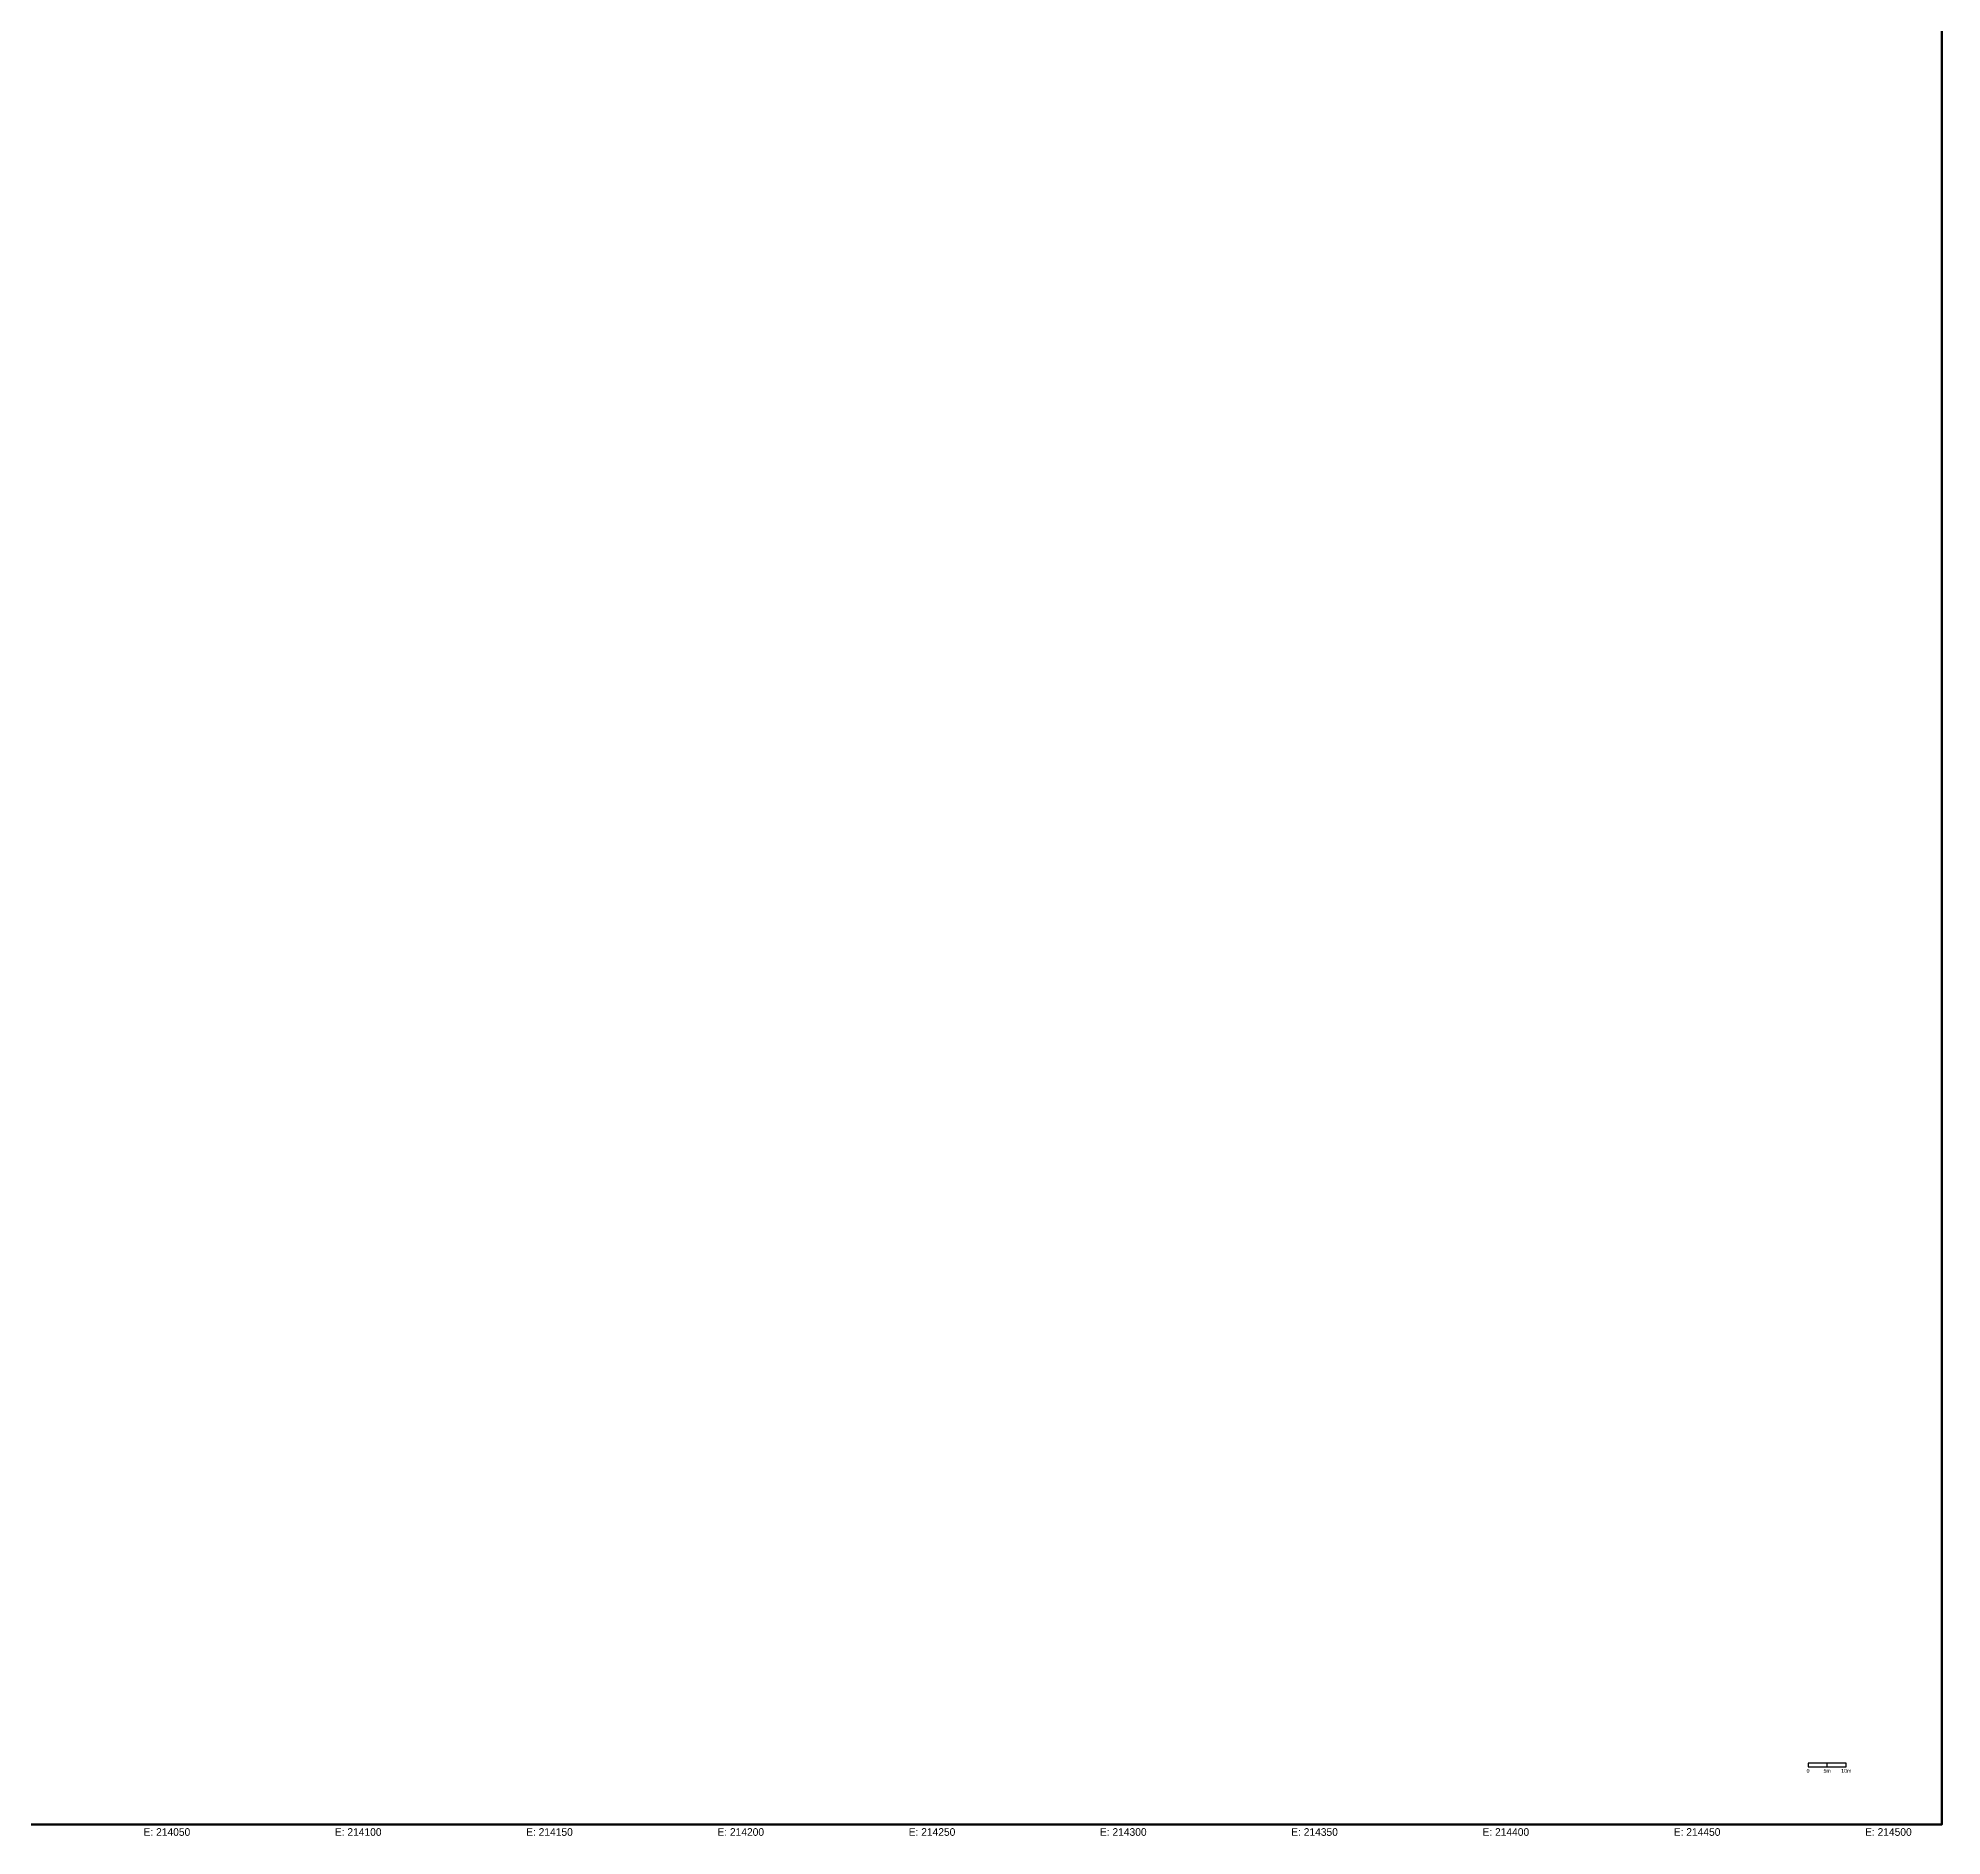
# Model space of a CAD drawing. Header units: metres. Extents: x 212809 to 214582, y 7522455 to 7524839.
# Drawn here: x 214016.3 to 214514, y 7522454.8 to 7522924.9 of the extents above; entities that cross this region are included whole.
import ezdxf
from ezdxf.enums import TextEntityAlignment as Align

# ---------------------------------------------------------------- set-up
doc = ezdxf.new("R2010")
doc.units = ezdxf.units.M
doc.layers.add('QUADRO', color=7, linetype='Continuous', lineweight=50)

# ---------------------------------------------------------------- blocks, each defined once
blk = doc.blocks.new('ESCALA')
blk.add_line((5, 0), (5, 1))
blk.add_lwpolyline([(0, 0), (10, 0), (10, 1), (0, 1)], close=True)
for s, p in [('0', (0, -1.5)), ('5m', (5, -1.5)), ('10m', (10, -1.5))]:
    blk.add_text(s, height=1).set_placement(p, align=Align.CENTER)

msp = doc.modelspace()

# ---------------------------------------------------------------- linework, layer by layer
at = {"layer": 'QUADRO', "color": 7}
msp.add_lwpolyline([(212814.12, 7522457.86), (214514, 7522457.86), (214514, 7524839), (212814.12, 7524839)], close=True, dxfattribs=at)

# ---------------------------------------------------------------- block references
msp.add_blockref('ESCALA', (214479, 7522472.86))

# ---------------------------------------------------------------- texts
at = {"layer": 'QUADRO'}
for s, p in [('E: 214050', (214050, 7522454.86)), ('E: 214100', (214100, 7522454.86)), ('E: 214150', (214150, 7522454.86)), ('E: 214200', (214200, 7522454.86)), ('E: 214250', (214250, 7522454.86)), ('E: 214300', (214300, 7522454.86)), ('E: 214350', (214350, 7522454.86)), ('E: 214400', (214400, 7522454.86)), ('E: 214450', (214450, 7522454.86)), ('E: 214500', (214500, 7522454.86))]:
    msp.add_text(s, height=2, dxfattribs=at).set_placement(p, align=Align.CENTER)

doc.saveas('drawing.dxf')
